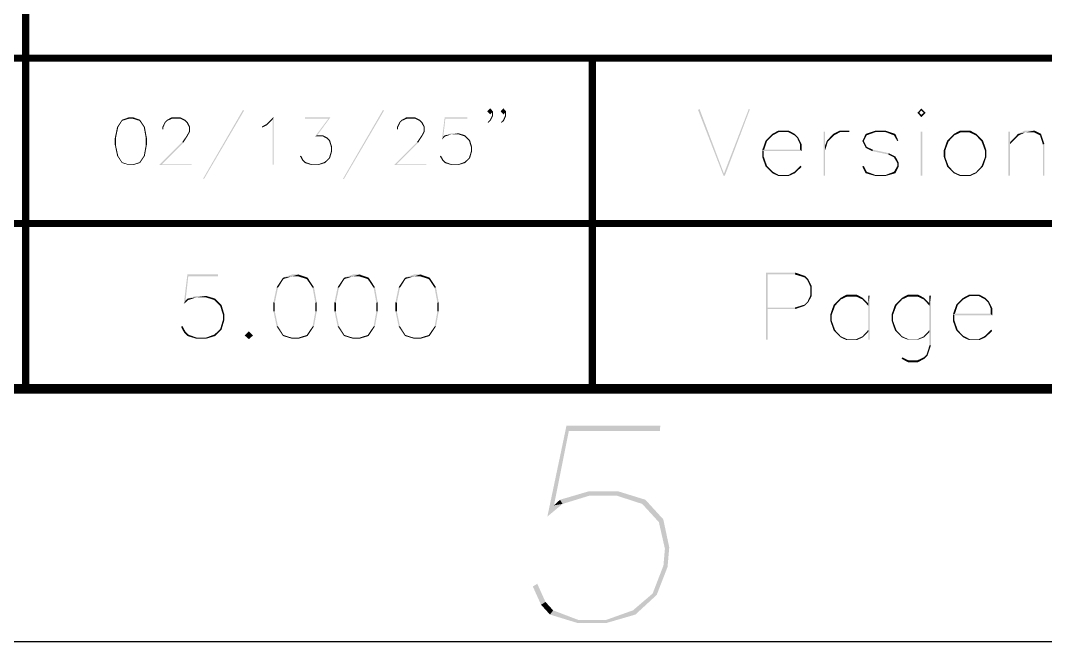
# Model space of a CAD drawing. Header units: millimetres. Extents: x 0 to 297, y 0 to 210.
# Drawn here: x 255.62 to 277.33, y 0 to 13.15 of the extents above; entities that cross this region are included whole.
import ezdxf

# ---------------------------------------------------------------- set-up
doc = ezdxf.new("R2010")
doc.units = ezdxf.units.MM
doc.header["$LTSCALE"] = 16.335
doc.layers.get('0').update_dxf_attribs({"linetype": 'CONTINUOUS'})

msp = doc.modelspace()

# ---------------------------------------------------------------- linework, layer by layer
at = {"color": 7, "linetype": 'Continuous'}
for p, q in [((255.756, 26.325), (255.756, 5.325)), ((255.739, 15.846), (255.739, 12.346)), ((255.739, 12.346), (291.739, 12.346)), ((255.756, 12.325), (291.756, 12.325)), ((255.765, 12.345), (267.765, 12.345)), ((255.765, 12.345), (255.765, 5.345)), ((267.756, 12.325), (267.756, 5.325)), ((267.765, 12.345), (267.765, 5.345)), ((255.756, 8.825), (291.756, 8.825)), ((255.765, 8.845), (267.765, 8.845)), ((255.756, 5.325), (291.756, 5.325)), ((255.765, 5.345), (267.765, 5.345)), ((0, 0), (297, 0))]:
    msp.add_line(p, q, dxfattribs=at)
for points, const_width in [([(255.734, 5.348), (255.734, 26.348)], 0.15), ([(179.434, 12.348), (291.734, 12.348)], 0.15), ([(267.734, 5.348), (267.734, 12.348)], 0.15), ([(291.734, 8.848), (179.434, 8.848)], 0.15), ([(291.734, 5.348), (5.266, 5.348)], 0.2)]:
    msp.add_lwpolyline(points, dxfattribs=dict(at, const_width=const_width))
for points in [[(265.507, 11.224), (265.571, 11.288), (265.628, 11.224)], [(265.793, 11.224), (265.85, 11.288), (265.907, 11.224)], [(258.014, 11.095), (257.914, 11.066), (257.771, 11.045)], [(258.014, 11.095), (257.771, 11.045), (257.914, 11.095)], [(258.007, 11.066), (257.914, 11.066), (258.014, 11.095)], [(258.007, 11.066), (258.014, 11.095), (258.157, 11.045)], [(258.828, 11.066), (258.728, 11.045), (258.821, 11.095)], [(258.821, 11.095), (259.014, 11.095), (258.828, 11.066)], [(259.014, 11.066), (258.828, 11.066), (259.014, 11.095)], [(259.014, 11.066), (259.014, 11.095), (259.114, 11.045)], [(260.357, 11.238), (259.493, 9.802), (260.335, 11.252)], [(259.493, 9.802), (260.357, 11.238), (259.507, 9.788)], [(260.985, 11.095), (260.964, 11.052), (260.828, 10.952)], [(260.985, 11.095), (260.828, 10.952), (260.971, 11.095)], [(260.964, 10.095), (260.964, 11.052), (260.985, 11.095)], [(260.964, 10.095), (260.985, 11.095), (260.985, 10.095)], [(262.185, 11.095), (261.65, 11.066), (261.65, 11.095)], [(262.143, 11.066), (261.65, 11.066), (262.185, 11.095)], [(262.143, 11.066), (262.185, 11.095), (261.907, 10.716)], [(263.321, 11.238), (262.457, 9.802), (263.3, 11.252)], [(262.457, 9.802), (263.321, 11.238), (262.471, 9.788)], [(263.8, 11.066), (263.7, 11.045), (263.793, 11.095)], [(263.793, 11.095), (263.985, 11.095), (263.8, 11.066)], [(263.985, 11.066), (263.8, 11.066), (263.985, 11.095)], [(263.985, 11.066), (263.985, 11.095), (264.085, 11.045)], [(264.621, 11.066), (264.55, 10.631), (264.607, 11.095)], [(264.607, 11.095), (265.085, 11.095), (264.621, 11.066)], [(264.621, 11.066), (265.085, 11.095), (265.085, 11.066)], [(265.628, 11.224), (265.571, 11.159), (265.507, 11.224)], [(265.628, 11.124), (265.564, 11.038), (265.607, 11.131)], [(265.564, 11.038), (265.628, 11.124), (265.578, 11.024)], [(265.628, 11.224), (265.607, 11.195), (265.571, 11.159)], [(265.607, 11.131), (265.607, 11.195), (265.628, 11.224)], [(265.607, 11.131), (265.628, 11.224), (265.628, 11.124)], [(265.907, 11.224), (265.85, 11.159), (265.793, 11.224)], [(265.907, 11.124), (265.843, 11.038), (265.885, 11.131)], [(265.843, 11.038), (265.907, 11.124), (265.864, 11.024)], [(265.907, 11.224), (265.885, 11.195), (265.85, 11.159)], [(265.885, 11.131), (265.885, 11.195), (265.907, 11.224)], [(265.885, 11.131), (265.907, 11.224), (265.907, 11.124)], [(269.973, 11.253), (270.004, 11.274), (270.521, 9.904)], [(270.521, 9.904), (270.511, 9.864), (269.973, 11.253)], [(270.511, 9.864), (270.521, 9.904), (271.069, 11.263)], [(270.511, 9.864), (271.069, 11.263), (270.541, 9.864)], [(271.069, 11.263), (270.521, 9.904), (271.048, 11.274)], [(274.7, 11.243), (274.619, 11.192), (274.7, 11.284)], [(274.619, 11.192), (274.7, 11.243), (274.659, 11.192)], [(274.659, 11.192), (274.7, 11.101), (274.619, 11.192)], [(274.659, 11.192), (274.7, 11.152), (274.7, 11.101)], [(274.751, 11.192), (274.7, 11.243), (274.7, 11.284)], [(274.751, 11.192), (274.7, 11.284), (274.791, 11.192)], [(274.791, 11.192), (274.7, 11.152), (274.751, 11.192)], [(274.7, 11.152), (274.791, 11.192), (274.7, 11.101)], [(257.693, 10.888), (257.621, 10.659), (257.671, 10.895)], [(257.621, 10.659), (257.693, 10.888), (257.643, 10.652)], [(257.778, 11.024), (257.671, 10.895), (257.771, 11.045)], [(257.671, 10.895), (257.778, 11.024), (257.693, 10.888)], [(257.771, 11.045), (257.914, 11.066), (257.778, 11.024)], [(258.157, 11.045), (258.143, 11.024), (258.007, 11.066)], [(258.143, 11.024), (258.157, 11.045), (258.257, 10.895)], [(258.257, 10.895), (258.235, 10.888), (258.143, 11.024)], [(258.235, 10.888), (258.257, 10.895), (258.3, 10.659)], [(258.3, 10.659), (258.278, 10.652), (258.235, 10.888)], [(258.693, 10.981), (258.628, 10.895), (258.678, 10.995)], [(258.628, 10.895), (258.693, 10.981), (258.65, 10.888)], [(258.65, 10.888), (258.628, 10.845), (258.628, 10.895)], [(258.628, 10.845), (258.65, 10.888), (258.65, 10.845)], [(258.735, 11.024), (258.678, 10.995), (258.728, 11.045)], [(258.678, 10.995), (258.735, 11.024), (258.693, 10.981)], [(258.728, 11.045), (258.828, 11.066), (258.735, 11.024)], [(259.114, 11.045), (259.1, 11.024), (259.014, 11.066)], [(259.1, 11.024), (259.114, 11.045), (259.164, 10.995)], [(259.164, 10.995), (259.143, 10.981), (259.1, 11.024)], [(259.143, 10.981), (259.164, 10.995), (259.214, 10.895)], [(259.214, 10.895), (259.193, 10.888), (259.143, 10.981)], [(259.193, 10.802), (259.193, 10.888), (259.214, 10.895)], [(259.193, 10.802), (259.214, 10.895), (259.214, 10.795)], [(260.843, 10.931), (260.735, 10.902), (260.828, 10.952)], [(260.735, 10.902), (260.843, 10.931), (260.743, 10.881)], [(260.828, 10.952), (260.964, 11.052), (260.843, 10.931)], [(261.907, 10.716), (261.864, 10.695), (262.143, 11.066)], [(263.664, 10.981), (263.6, 10.895), (263.65, 10.995)], [(263.6, 10.895), (263.664, 10.981), (263.621, 10.888)], [(263.621, 10.888), (263.6, 10.845), (263.6, 10.895)], [(263.6, 10.845), (263.621, 10.888), (263.621, 10.845)], [(263.707, 11.024), (263.65, 10.995), (263.7, 11.045)], [(263.65, 10.995), (263.707, 11.024), (263.664, 10.981)], [(263.7, 11.045), (263.8, 11.066), (263.707, 11.024)], [(264.085, 11.045), (264.071, 11.024), (263.985, 11.066)], [(264.071, 11.024), (264.085, 11.045), (264.135, 10.995)], [(264.135, 10.995), (264.114, 10.981), (264.071, 11.024)], [(264.114, 10.981), (264.135, 10.995), (264.185, 10.895)], [(264.185, 10.895), (264.164, 10.888), (264.114, 10.981)], [(264.164, 10.802), (264.164, 10.888), (264.185, 10.895)], [(264.164, 10.802), (264.185, 10.895), (264.185, 10.795)], [(264.621, 11.066), (264.578, 10.688), (264.55, 10.631)], [(265.578, 11.024), (265.514, 10.995), (265.564, 11.038)], [(265.514, 10.995), (265.578, 11.024), (265.528, 10.981)], [(265.864, 11.024), (265.8, 10.995), (265.843, 11.038)], [(265.8, 10.995), (265.864, 11.024), (265.814, 10.981)], [(257.643, 10.652), (257.621, 10.516), (257.621, 10.659)], [(257.621, 10.516), (257.643, 10.652), (257.643, 10.516)], [(258.278, 10.516), (258.278, 10.652), (258.3, 10.659)], [(258.278, 10.516), (258.3, 10.659), (258.3, 10.516)], [(259.164, 10.702), (259.05, 10.574), (259.143, 10.709)], [(259.05, 10.574), (259.164, 10.702), (259.071, 10.559)], [(259.214, 10.795), (259.143, 10.709), (259.193, 10.802)], [(259.143, 10.709), (259.214, 10.795), (259.164, 10.702)], [(261.907, 10.716), (262.028, 10.716), (261.864, 10.695)], [(262.021, 10.695), (261.864, 10.695), (262.028, 10.716)], [(262.021, 10.695), (262.028, 10.716), (262.128, 10.666)], [(262.128, 10.666), (262.114, 10.645), (262.021, 10.695)], [(262.114, 10.645), (262.128, 10.666), (262.178, 10.616)], [(262.178, 10.616), (262.157, 10.602), (262.114, 10.645)], [(264.135, 10.702), (264.021, 10.574), (264.114, 10.709)], [(264.021, 10.574), (264.135, 10.702), (264.043, 10.559)], [(264.185, 10.795), (264.114, 10.709), (264.164, 10.802)], [(264.114, 10.709), (264.185, 10.795), (264.135, 10.702)], [(264.578, 10.688), (264.621, 10.695), (264.55, 10.631)], [(264.621, 10.695), (264.578, 10.688), (264.607, 10.716)], [(264.9, 10.759), (264.757, 10.738), (264.607, 10.716)], [(264.9, 10.759), (264.607, 10.716), (264.75, 10.759)], [(264.607, 10.716), (264.757, 10.738), (264.621, 10.695)], [(264.893, 10.738), (264.757, 10.738), (264.9, 10.759)], [(264.893, 10.738), (264.9, 10.759), (265.043, 10.716)], [(265.043, 10.716), (265.028, 10.695), (264.893, 10.738)], [(265.028, 10.695), (265.043, 10.716), (265.143, 10.616)], [(265.143, 10.616), (265.121, 10.602), (265.028, 10.695)], [(271.556, 10.716), (271.403, 10.604), (271.545, 10.746)], [(271.403, 10.604), (271.556, 10.716), (271.434, 10.594)], [(271.687, 10.787), (271.545, 10.746), (271.677, 10.817)], [(271.545, 10.746), (271.687, 10.787), (271.556, 10.716)], [(271.677, 10.817), (271.89, 10.817), (271.687, 10.787)], [(271.88, 10.787), (271.687, 10.787), (271.89, 10.817)], [(271.88, 10.787), (271.89, 10.817), (272.022, 10.746)], [(272.022, 10.746), (272.012, 10.716), (271.88, 10.787)], [(272.012, 10.716), (272.022, 10.746), (272.093, 10.675)], [(272.093, 10.675), (272.073, 10.655), (272.012, 10.716)], [(272.073, 10.655), (272.093, 10.675), (272.164, 10.533)], [(272.164, 10.533), (272.134, 10.523), (272.073, 10.655)], [(272.661, 10.797), (272.661, 10.493), (272.631, 9.864)], [(272.661, 10.797), (272.631, 9.864), (272.631, 10.797)], [(272.854, 10.716), (272.702, 10.604), (272.834, 10.746)], [(272.702, 10.604), (272.854, 10.716), (272.722, 10.584)], [(272.986, 10.787), (272.834, 10.746), (272.976, 10.817)], [(272.834, 10.746), (272.986, 10.787), (272.854, 10.716)], [(272.976, 10.817), (273.178, 10.817), (272.986, 10.787)], [(272.986, 10.787), (273.178, 10.817), (273.178, 10.787)], [(273.544, 10.716), (273.452, 10.594), (273.523, 10.746)], [(273.452, 10.594), (273.544, 10.716), (273.483, 10.594)], [(273.736, 10.787), (273.523, 10.746), (273.736, 10.817)], [(273.523, 10.746), (273.736, 10.787), (273.544, 10.716)], [(273.736, 10.817), (273.939, 10.817), (273.736, 10.787)], [(273.939, 10.787), (273.736, 10.787), (273.939, 10.817)], [(273.939, 10.787), (273.939, 10.817), (274.152, 10.746)], [(274.152, 10.746), (274.122, 10.716), (273.939, 10.787)], [(274.122, 10.716), (274.152, 10.746), (274.213, 10.604)], [(274.213, 10.604), (274.193, 10.594), (274.122, 10.716)], [(274.72, 10.797), (274.69, 9.864), (274.69, 10.797)], [(274.69, 9.864), (274.72, 10.797), (274.72, 9.864)], [(275.4, 10.716), (275.248, 10.604), (275.39, 10.746)], [(275.248, 10.604), (275.4, 10.716), (275.278, 10.584)], [(275.532, 10.777), (275.39, 10.746), (275.521, 10.817)], [(275.39, 10.746), (275.532, 10.777), (275.4, 10.716)], [(275.521, 10.817), (275.734, 10.817), (275.532, 10.777)], [(275.724, 10.777), (275.532, 10.777), (275.734, 10.817)], [(275.724, 10.777), (275.734, 10.817), (275.866, 10.746)], [(275.866, 10.746), (275.856, 10.716), (275.724, 10.777)], [(275.856, 10.716), (275.866, 10.746), (276.008, 10.604)], [(276.008, 10.604), (275.978, 10.584), (275.856, 10.716)], [(276.576, 10.797), (276.576, 10.564), (276.546, 9.864)], [(276.576, 10.797), (276.546, 9.864), (276.546, 10.797)], [(276.769, 10.716), (276.576, 10.564), (276.749, 10.746)], [(276.576, 10.564), (276.769, 10.716), (276.576, 10.523)], [(277.094, 10.817), (276.901, 10.777), (276.749, 10.746)], [(277.094, 10.817), (276.749, 10.746), (276.891, 10.817)], [(276.749, 10.746), (276.901, 10.777), (276.769, 10.716)], [(277.094, 10.777), (276.901, 10.777), (277.094, 10.817)], [(277.094, 10.777), (277.094, 10.817), (277.236, 10.746)], [(277.236, 10.746), (277.215, 10.716), (277.094, 10.777)], [(277.215, 10.716), (277.236, 10.746), (277.307, 10.533)], [(277.307, 10.533), (277.276, 10.523), (277.215, 10.716)], [(257.643, 10.516), (257.671, 10.281), (257.621, 10.516)], [(257.671, 10.281), (257.643, 10.516), (257.693, 10.281)], [(258.3, 10.516), (258.235, 10.281), (258.278, 10.516)], [(258.235, 10.281), (258.3, 10.516), (258.257, 10.281)], [(259.071, 10.559), (258.564, 10.088), (259.05, 10.574)], [(259.071, 10.559), (258.614, 10.102), (258.564, 10.088)], [(262.157, 10.602), (262.178, 10.616), (262.221, 10.474)], [(262.221, 10.474), (262.2, 10.466), (262.157, 10.602)], [(262.2, 10.381), (262.2, 10.466), (262.221, 10.474)], [(262.2, 10.381), (262.221, 10.474), (262.221, 10.374)], [(264.043, 10.559), (263.535, 10.088), (264.021, 10.574)], [(264.043, 10.559), (263.585, 10.102), (263.535, 10.088)], [(265.121, 10.602), (265.143, 10.616), (265.185, 10.474)], [(265.185, 10.474), (265.164, 10.466), (265.121, 10.602)], [(265.164, 10.381), (265.164, 10.466), (265.185, 10.474)], [(265.164, 10.381), (265.185, 10.474), (265.185, 10.374)], [(271.434, 10.594), (271.332, 10.401), (271.403, 10.604)], [(271.434, 10.594), (271.373, 10.411), (271.332, 10.401)], [(272.134, 10.411), (272.134, 10.523), (272.164, 10.533)], [(272.134, 10.411), (272.164, 10.533), (272.164, 10.381)], [(272.661, 10.493), (272.661, 10.391), (272.631, 9.864)], [(272.722, 10.584), (272.661, 10.493), (272.702, 10.604)], [(272.661, 10.493), (272.722, 10.584), (272.661, 10.391)], [(273.483, 10.594), (273.523, 10.452), (273.452, 10.594)], [(273.483, 10.594), (273.544, 10.472), (273.523, 10.452)], [(273.523, 10.452), (273.544, 10.472), (273.675, 10.411)], [(273.675, 10.411), (273.665, 10.381), (273.523, 10.452)], [(275.278, 10.584), (275.177, 10.401), (275.248, 10.604)], [(275.177, 10.401), (275.278, 10.584), (275.207, 10.391)], [(275.978, 10.584), (276.008, 10.604), (276.079, 10.401)], [(276.079, 10.401), (276.049, 10.391), (275.978, 10.584)], [(276.576, 10.564), (276.576, 10.523), (276.546, 9.864)], [(276.546, 9.864), (276.576, 10.523), (276.576, 9.864)], [(277.276, 9.864), (277.276, 10.523), (277.307, 10.533)], [(277.276, 9.864), (277.307, 10.533), (277.307, 9.864)], [(257.693, 10.281), (257.771, 10.131), (257.671, 10.281)], [(257.693, 10.281), (257.778, 10.145), (257.771, 10.131)], [(258.257, 10.281), (258.143, 10.145), (258.235, 10.281)], [(258.143, 10.145), (258.257, 10.281), (258.157, 10.131)], [(261.543, 10.274), (261.564, 10.288), (261.614, 10.195)], [(261.614, 10.195), (261.593, 10.181), (261.543, 10.274)], [(262.178, 10.231), (262.064, 10.152), (262.157, 10.238)], [(262.064, 10.152), (262.178, 10.231), (262.078, 10.131)], [(262.221, 10.374), (262.157, 10.238), (262.2, 10.381)], [(262.157, 10.238), (262.221, 10.374), (262.178, 10.231)], [(264.507, 10.274), (264.528, 10.288), (264.578, 10.195)], [(264.578, 10.195), (264.557, 10.181), (264.507, 10.274)], [(265.143, 10.231), (265.028, 10.152), (265.121, 10.238)], [(265.028, 10.152), (265.143, 10.231), (265.043, 10.131)], [(265.185, 10.374), (265.121, 10.238), (265.164, 10.381)], [(265.121, 10.238), (265.185, 10.374), (265.143, 10.231)], [(271.373, 10.411), (272.134, 10.411), (271.332, 10.401)], [(271.363, 10.381), (271.332, 10.401), (272.134, 10.411)], [(271.363, 10.381), (271.332, 10.259), (271.332, 10.401)], [(271.363, 10.381), (271.363, 10.269), (271.332, 10.259)], [(271.332, 10.259), (271.363, 10.269), (271.434, 10.067)], [(271.434, 10.067), (271.403, 10.056), (271.332, 10.259)], [(272.164, 10.381), (271.363, 10.381), (272.134, 10.411)], [(272.631, 9.864), (272.661, 10.391), (272.661, 9.864)], [(273.665, 10.381), (273.675, 10.411), (274.01, 10.34)], [(274.01, 10.34), (274, 10.31), (273.665, 10.381)], [(274, 10.31), (274.01, 10.34), (274.152, 10.269)], [(274.152, 10.269), (274.122, 10.249), (274, 10.31)], [(274.122, 10.249), (274.152, 10.269), (274.223, 10.138)], [(274.223, 10.138), (274.193, 10.127), (274.122, 10.249)], [(275.207, 10.391), (275.177, 10.259), (275.177, 10.401)], [(275.177, 10.259), (275.207, 10.391), (275.207, 10.259)], [(275.207, 10.259), (275.248, 10.056), (275.177, 10.259)], [(275.207, 10.259), (275.278, 10.067), (275.248, 10.056)], [(276.079, 10.259), (275.978, 10.067), (276.049, 10.259)], [(275.978, 10.067), (276.079, 10.259), (276.008, 10.056)], [(276.049, 10.259), (276.049, 10.391), (276.079, 10.401)], [(276.049, 10.259), (276.079, 10.401), (276.079, 10.259)], [(257.771, 10.131), (257.778, 10.145), (257.914, 10.102)], [(257.914, 10.102), (257.914, 10.088), (257.771, 10.131)], [(257.914, 10.102), (258.007, 10.102), (257.914, 10.088)], [(258.014, 10.088), (257.914, 10.088), (258.007, 10.102)], [(258.157, 10.131), (258.007, 10.102), (258.143, 10.145)], [(258.007, 10.102), (258.157, 10.131), (258.014, 10.088)], [(258.614, 10.102), (259.25, 10.102), (258.564, 10.088)], [(258.564, 10.088), (259.25, 10.102), (259.25, 10.088)], [(261.593, 10.181), (261.614, 10.195), (261.657, 10.152)], [(261.657, 10.152), (261.643, 10.131), (261.593, 10.181)], [(261.643, 10.131), (261.657, 10.152), (261.793, 10.102)], [(261.793, 10.102), (261.785, 10.088), (261.643, 10.131)], [(261.793, 10.102), (261.928, 10.102), (261.785, 10.088)], [(261.935, 10.088), (261.785, 10.088), (261.928, 10.102)], [(262.078, 10.131), (261.928, 10.102), (262.064, 10.152)], [(261.928, 10.102), (262.078, 10.131), (261.935, 10.088)], [(263.585, 10.102), (264.221, 10.102), (263.535, 10.088)], [(263.535, 10.088), (264.221, 10.102), (264.221, 10.088)], [(264.557, 10.181), (264.578, 10.195), (264.621, 10.152)], [(264.621, 10.152), (264.607, 10.131), (264.557, 10.181)], [(264.607, 10.131), (264.621, 10.152), (264.757, 10.102)], [(264.757, 10.102), (264.75, 10.088), (264.607, 10.131)], [(264.757, 10.102), (264.893, 10.102), (264.75, 10.088)], [(264.9, 10.088), (264.75, 10.088), (264.893, 10.102)], [(265.043, 10.131), (264.893, 10.102), (265.028, 10.152)], [(264.893, 10.102), (265.043, 10.131), (264.9, 10.088)], [(271.403, 10.056), (271.434, 10.067), (271.556, 9.945)], [(271.556, 9.945), (271.545, 9.914), (271.403, 10.056)], [(272.164, 10.046), (272.012, 9.945), (272.144, 10.077)], [(272.012, 9.945), (272.164, 10.046), (272.022, 9.914)], [(273.452, 10.056), (273.483, 10.067), (273.544, 9.945)], [(273.544, 9.945), (273.523, 9.914), (273.452, 10.056)], [(274.223, 10.056), (274.122, 9.945), (274.193, 10.067)], [(274.122, 9.945), (274.223, 10.056), (274.152, 9.914)], [(274.193, 10.067), (274.193, 10.127), (274.223, 10.138)], [(274.193, 10.067), (274.223, 10.138), (274.223, 10.056)], [(275.248, 10.056), (275.278, 10.067), (275.4, 9.935)], [(275.4, 9.935), (275.39, 9.914), (275.248, 10.056)], [(276.008, 10.056), (275.856, 9.935), (275.978, 10.067)], [(275.856, 9.935), (276.008, 10.056), (275.866, 9.914)], [(271.545, 9.914), (271.556, 9.945), (271.687, 9.874)], [(271.687, 9.874), (271.677, 9.854), (271.545, 9.914)], [(271.687, 9.874), (271.88, 9.874), (271.677, 9.854)], [(271.89, 9.854), (271.677, 9.854), (271.88, 9.874)], [(272.022, 9.914), (271.88, 9.874), (272.012, 9.945)], [(271.88, 9.874), (272.022, 9.914), (271.89, 9.854)], [(273.523, 9.914), (273.544, 9.945), (273.736, 9.874)], [(273.736, 9.874), (273.736, 9.854), (273.523, 9.914)], [(273.736, 9.874), (273.939, 9.874), (273.736, 9.854)], [(273.939, 9.854), (273.736, 9.854), (273.939, 9.874)], [(274.152, 9.914), (273.939, 9.874), (274.122, 9.945)], [(273.939, 9.874), (274.152, 9.914), (273.939, 9.854)], [(275.39, 9.914), (275.4, 9.935), (275.532, 9.874)], [(275.532, 9.874), (275.521, 9.854), (275.39, 9.914)], [(275.532, 9.874), (275.724, 9.874), (275.521, 9.854)], [(275.734, 9.854), (275.521, 9.854), (275.724, 9.874)], [(275.866, 9.914), (275.724, 9.874), (275.856, 9.935)], [(275.724, 9.874), (275.866, 9.914), (275.734, 9.854)], [(259.177, 7.731), (259.081, 7.143), (259.158, 7.77)], [(259.177, 7.731), (259.12, 7.22), (259.081, 7.143)], [(259.158, 7.77), (259.804, 7.77), (259.177, 7.731)], [(259.177, 7.731), (259.804, 7.77), (259.804, 7.731)], [(261.193, 7.674), (261.048, 7.5), (261.183, 7.703)], [(261.048, 7.5), (261.193, 7.674), (261.077, 7.49)], [(261.511, 7.77), (261.376, 7.731), (261.183, 7.703)], [(261.511, 7.77), (261.183, 7.703), (261.376, 7.77)], [(261.183, 7.703), (261.376, 7.731), (261.193, 7.674)], [(261.501, 7.731), (261.376, 7.731), (261.511, 7.77)], [(261.501, 7.731), (261.511, 7.77), (261.704, 7.703)], [(261.704, 7.703), (261.685, 7.674), (261.501, 7.731)], [(261.685, 7.674), (261.704, 7.703), (261.839, 7.5)], [(261.839, 7.5), (261.81, 7.49), (261.685, 7.674)], [(262.485, 7.674), (262.34, 7.5), (262.475, 7.703)], [(262.34, 7.5), (262.485, 7.674), (262.369, 7.49)], [(262.803, 7.77), (262.668, 7.731), (262.475, 7.703)], [(262.803, 7.77), (262.475, 7.703), (262.668, 7.77)], [(262.475, 7.703), (262.668, 7.731), (262.485, 7.674)], [(262.794, 7.731), (262.668, 7.731), (262.803, 7.77)], [(262.794, 7.731), (262.803, 7.77), (262.996, 7.703)], [(262.996, 7.703), (262.977, 7.674), (262.794, 7.731)], [(262.977, 7.674), (262.996, 7.703), (263.131, 7.5)], [(263.131, 7.5), (263.102, 7.49), (262.977, 7.674)], [(263.777, 7.674), (263.632, 7.5), (263.767, 7.703)], [(263.632, 7.5), (263.777, 7.674), (263.661, 7.49)], [(264.095, 7.77), (263.96, 7.731), (263.767, 7.703)], [(264.095, 7.77), (263.767, 7.703), (263.96, 7.77)], [(263.767, 7.703), (263.96, 7.731), (263.777, 7.674)], [(264.086, 7.731), (263.96, 7.731), (264.095, 7.77)], [(264.086, 7.731), (264.095, 7.77), (264.288, 7.703)], [(264.288, 7.703), (264.269, 7.674), (264.086, 7.731)], [(264.269, 7.674), (264.288, 7.703), (264.423, 7.5)], [(264.423, 7.5), (264.394, 7.49), (264.269, 7.674)], [(271.415, 7.81), (272.034, 7.81), (271.446, 7.77)], [(271.446, 7.77), (271.415, 6.39), (271.415, 7.81)], [(271.446, 7.77), (271.446, 7.07), (271.415, 6.39)], [(272.024, 7.77), (271.446, 7.77), (272.034, 7.81)], [(272.024, 7.77), (272.034, 7.81), (272.237, 7.739)], [(272.237, 7.739), (272.227, 7.709), (272.024, 7.77)], [(272.227, 7.709), (272.237, 7.739), (272.308, 7.668)], [(272.308, 7.668), (272.288, 7.648), (272.227, 7.709)], [(272.288, 7.648), (272.308, 7.668), (272.379, 7.526)], [(272.379, 7.526), (272.349, 7.516), (272.288, 7.648)], [(261.077, 7.49), (260.981, 7.182), (261.048, 7.5)], [(260.981, 7.182), (261.077, 7.49), (261.01, 7.172)], [(261.81, 7.49), (261.839, 7.5), (261.897, 7.182)], [(261.897, 7.182), (261.868, 7.172), (261.81, 7.49)], [(262.369, 7.49), (262.273, 7.182), (262.34, 7.5)], [(262.273, 7.182), (262.369, 7.49), (262.302, 7.172)], [(263.102, 7.49), (263.131, 7.5), (263.189, 7.182)], [(263.189, 7.182), (263.16, 7.172), (263.102, 7.49)], [(263.661, 7.49), (263.565, 7.182), (263.632, 7.5)], [(263.565, 7.182), (263.661, 7.49), (263.594, 7.172)], [(264.394, 7.49), (264.423, 7.5), (264.481, 7.182)], [(264.481, 7.182), (264.452, 7.172), (264.394, 7.49)], [(272.349, 7.323), (272.349, 7.516), (272.379, 7.526)], [(272.349, 7.323), (272.379, 7.526), (272.379, 7.313)], [(259.12, 7.22), (259.177, 7.23), (259.081, 7.143)], [(259.177, 7.23), (259.12, 7.22), (259.158, 7.259)], [(259.554, 7.317), (259.361, 7.288), (259.158, 7.259)], [(259.554, 7.317), (259.158, 7.259), (259.351, 7.317)], [(259.158, 7.259), (259.361, 7.288), (259.177, 7.23)], [(259.544, 7.288), (259.361, 7.288), (259.554, 7.317)], [(259.544, 7.288), (259.554, 7.317), (259.746, 7.259)], [(259.746, 7.259), (259.727, 7.23), (259.544, 7.288)], [(259.727, 7.23), (259.746, 7.259), (259.881, 7.124)], [(259.881, 7.124), (259.852, 7.105), (259.727, 7.23)], [(261.01, 7.172), (260.981, 6.989), (260.981, 7.182)], [(260.981, 6.989), (261.01, 7.172), (261.01, 6.989)], [(261.868, 6.989), (261.868, 7.172), (261.897, 7.182)], [(261.868, 6.989), (261.897, 7.182), (261.897, 6.989)], [(262.302, 7.172), (262.273, 6.989), (262.273, 7.182)], [(262.273, 6.989), (262.302, 7.172), (262.302, 6.989)], [(263.16, 6.989), (263.16, 7.172), (263.189, 7.182)], [(263.16, 6.989), (263.189, 7.182), (263.189, 6.989)], [(263.594, 7.172), (263.565, 6.989), (263.565, 7.182)], [(263.565, 6.989), (263.594, 7.172), (263.594, 6.989)], [(264.452, 6.989), (264.452, 7.172), (264.481, 7.182)], [(264.452, 6.989), (264.481, 7.182), (264.481, 6.989)], [(272.308, 7.181), (272.227, 7.131), (272.288, 7.191)], [(272.227, 7.131), (272.308, 7.181), (272.237, 7.11)], [(272.379, 7.313), (272.288, 7.191), (272.349, 7.323)], [(272.288, 7.191), (272.379, 7.313), (272.308, 7.181)], [(272.998, 7.242), (272.846, 7.131), (272.988, 7.273)], [(272.846, 7.131), (272.998, 7.242), (272.876, 7.11)], [(273.13, 7.303), (272.988, 7.273), (273.119, 7.344)], [(272.988, 7.273), (273.13, 7.303), (272.998, 7.242)], [(273.119, 7.344), (273.332, 7.344), (273.13, 7.303)], [(273.322, 7.303), (273.13, 7.303), (273.332, 7.344)], [(273.322, 7.303), (273.332, 7.344), (273.464, 7.273)], [(273.464, 7.273), (273.454, 7.242), (273.322, 7.303)], [(273.454, 7.242), (273.464, 7.273), (273.576, 7.161)], [(273.576, 7.161), (273.576, 7.11), (273.454, 7.242)], [(273.606, 7.323), (273.576, 7.161), (273.576, 7.323)], [(273.576, 7.11), (273.576, 7.161), (273.606, 7.323)], [(273.576, 6.593), (273.576, 7.11), (273.606, 7.323)], [(273.576, 6.552), (273.576, 6.593), (273.606, 7.323)], [(273.576, 6.39), (273.576, 6.552), (273.606, 7.323)], [(273.576, 6.39), (273.606, 7.323), (273.606, 6.39)], [(274.296, 7.242), (274.144, 7.131), (274.286, 7.273)], [(274.144, 7.131), (274.296, 7.242), (274.174, 7.11)], [(274.428, 7.303), (274.286, 7.273), (274.418, 7.344)], [(274.286, 7.273), (274.428, 7.303), (274.296, 7.242)], [(274.418, 7.344), (274.631, 7.344), (274.428, 7.303)], [(274.621, 7.303), (274.428, 7.303), (274.631, 7.344)], [(274.621, 7.303), (274.631, 7.344), (274.763, 7.273)], [(274.763, 7.273), (274.752, 7.242), (274.621, 7.303)], [(274.752, 7.242), (274.763, 7.273), (274.874, 7.161)], [(274.874, 7.161), (274.874, 7.11), (274.752, 7.242)], [(274.905, 7.323), (274.874, 7.161), (274.874, 7.323)], [(274.874, 7.11), (274.874, 7.161), (274.905, 7.323)], [(274.874, 6.593), (274.874, 7.11), (274.905, 7.323)], [(274.874, 6.552), (274.874, 6.593), (274.905, 7.323)], [(274.874, 6.268), (274.874, 6.552), (274.905, 7.323)], [(274.874, 6.268), (274.905, 7.323), (274.905, 6.268)], [(275.594, 7.242), (275.442, 7.131), (275.584, 7.273)], [(275.442, 7.131), (275.594, 7.242), (275.473, 7.12)], [(275.726, 7.313), (275.584, 7.273), (275.716, 7.344)], [(275.584, 7.273), (275.726, 7.313), (275.594, 7.242)], [(275.716, 7.344), (275.929, 7.344), (275.726, 7.313)], [(275.919, 7.313), (275.726, 7.313), (275.929, 7.344)], [(275.919, 7.313), (275.929, 7.344), (276.061, 7.273)], [(276.061, 7.273), (276.051, 7.242), (275.919, 7.313)], [(276.051, 7.242), (276.061, 7.273), (276.132, 7.202)], [(276.132, 7.202), (276.112, 7.181), (276.051, 7.242)], [(276.112, 7.181), (276.132, 7.202), (276.203, 7.06)], [(276.203, 7.06), (276.172, 7.049), (276.112, 7.181)], [(259.852, 7.105), (259.881, 7.124), (259.939, 6.931)], [(259.939, 6.931), (259.91, 6.921), (259.852, 7.105)], [(261.01, 6.989), (261.048, 6.671), (260.981, 6.989)], [(261.048, 6.671), (261.01, 6.989), (261.077, 6.671)], [(261.897, 6.989), (261.81, 6.671), (261.868, 6.989)], [(261.81, 6.671), (261.897, 6.989), (261.839, 6.671)], [(262.302, 6.989), (262.34, 6.671), (262.273, 6.989)], [(262.34, 6.671), (262.302, 6.989), (262.369, 6.671)], [(263.189, 6.989), (263.102, 6.671), (263.16, 6.989)], [(263.102, 6.671), (263.189, 6.989), (263.131, 6.671)], [(263.594, 6.989), (263.632, 6.671), (263.565, 6.989)], [(263.632, 6.671), (263.594, 6.989), (263.661, 6.671)], [(264.481, 6.989), (264.394, 6.671), (264.452, 6.989)], [(264.394, 6.671), (264.481, 6.989), (264.423, 6.671)], [(271.446, 7.07), (271.446, 7.039), (271.415, 6.39)], [(271.415, 6.39), (271.446, 7.039), (271.446, 6.39)], [(272.034, 7.039), (271.446, 7.039), (272.024, 7.07)], [(271.446, 7.07), (272.024, 7.07), (271.446, 7.039)], [(272.237, 7.11), (272.024, 7.07), (272.227, 7.131)], [(272.024, 7.07), (272.237, 7.11), (272.034, 7.039)], [(272.876, 7.11), (272.775, 6.928), (272.846, 7.131)], [(272.775, 6.928), (272.876, 7.11), (272.805, 6.918)], [(274.174, 7.11), (274.073, 6.928), (274.144, 7.131)], [(274.073, 6.928), (274.174, 7.11), (274.103, 6.918)], [(275.473, 7.12), (275.371, 6.928), (275.442, 7.131)], [(275.473, 7.12), (275.412, 6.938), (275.371, 6.928)], [(276.172, 6.938), (276.172, 7.049), (276.203, 7.06)], [(276.172, 6.938), (276.203, 7.06), (276.203, 6.907)], [(259.939, 6.796), (259.852, 6.613), (259.91, 6.806)], [(259.852, 6.613), (259.939, 6.796), (259.881, 6.603)], [(259.91, 6.806), (259.91, 6.921), (259.939, 6.931)], [(259.91, 6.806), (259.939, 6.931), (259.939, 6.796)], [(272.805, 6.918), (272.775, 6.786), (272.775, 6.928)], [(272.775, 6.786), (272.805, 6.918), (272.805, 6.786)], [(272.805, 6.786), (272.846, 6.583), (272.775, 6.786)], [(272.805, 6.786), (272.876, 6.593), (272.846, 6.583)], [(274.103, 6.918), (274.073, 6.786), (274.073, 6.928)], [(274.073, 6.786), (274.103, 6.918), (274.103, 6.786)], [(274.103, 6.786), (274.144, 6.583), (274.073, 6.786)], [(274.103, 6.786), (274.174, 6.593), (274.144, 6.583)], [(275.412, 6.938), (276.172, 6.938), (275.371, 6.928)], [(275.402, 6.907), (275.371, 6.928), (276.172, 6.938)], [(275.402, 6.907), (275.371, 6.786), (275.371, 6.928)], [(275.402, 6.907), (275.402, 6.796), (275.371, 6.786)], [(275.371, 6.786), (275.402, 6.796), (275.473, 6.593)], [(275.473, 6.593), (275.442, 6.583), (275.371, 6.786)], [(276.203, 6.907), (275.402, 6.907), (276.172, 6.938)], [(259.023, 6.661), (259.052, 6.68), (259.12, 6.555)], [(259.12, 6.555), (259.091, 6.536), (259.023, 6.661)], [(259.091, 6.536), (259.12, 6.555), (259.177, 6.497)], [(259.177, 6.497), (259.158, 6.468), (259.091, 6.536)], [(259.881, 6.603), (259.727, 6.497), (259.852, 6.613)], [(259.727, 6.497), (259.881, 6.603), (259.746, 6.468)], [(260.373, 6.478), (260.46, 6.565), (260.547, 6.478)], [(261.077, 6.671), (261.183, 6.468), (261.048, 6.671)], [(261.077, 6.671), (261.193, 6.488), (261.183, 6.468)], [(261.839, 6.671), (261.685, 6.488), (261.81, 6.671)], [(261.685, 6.488), (261.839, 6.671), (261.704, 6.468)], [(262.369, 6.671), (262.475, 6.468), (262.34, 6.671)], [(262.369, 6.671), (262.485, 6.488), (262.475, 6.468)], [(263.131, 6.671), (262.977, 6.488), (263.102, 6.671)], [(262.977, 6.488), (263.131, 6.671), (262.996, 6.468)], [(263.661, 6.671), (263.767, 6.468), (263.632, 6.671)], [(263.661, 6.671), (263.777, 6.488), (263.767, 6.468)], [(264.423, 6.671), (264.269, 6.488), (264.394, 6.671)], [(264.269, 6.488), (264.423, 6.671), (264.288, 6.468)], [(272.846, 6.583), (272.876, 6.593), (272.998, 6.461)], [(272.998, 6.461), (272.988, 6.441), (272.846, 6.583)], [(273.576, 6.552), (273.454, 6.461), (273.576, 6.593)], [(273.454, 6.461), (273.576, 6.552), (273.464, 6.441)], [(274.144, 6.583), (274.174, 6.593), (274.296, 6.461)], [(274.296, 6.461), (274.286, 6.441), (274.144, 6.583)], [(274.874, 6.552), (274.752, 6.461), (274.874, 6.593)], [(274.752, 6.461), (274.874, 6.552), (274.763, 6.441)], [(275.442, 6.583), (275.473, 6.593), (275.594, 6.471)], [(275.594, 6.471), (275.584, 6.441), (275.442, 6.583)], [(276.203, 6.573), (276.051, 6.471), (276.183, 6.603)], [(276.051, 6.471), (276.203, 6.573), (276.061, 6.441)], [(259.158, 6.468), (259.177, 6.497), (259.361, 6.43)], [(259.361, 6.43), (259.351, 6.41), (259.158, 6.468)], [(259.361, 6.43), (259.544, 6.43), (259.351, 6.41)], [(259.554, 6.41), (259.351, 6.41), (259.544, 6.43)], [(259.746, 6.468), (259.544, 6.43), (259.727, 6.497)], [(259.544, 6.43), (259.746, 6.468), (259.554, 6.41)], [(260.547, 6.478), (260.46, 6.401), (260.373, 6.478)], [(261.183, 6.468), (261.193, 6.488), (261.376, 6.43)], [(261.376, 6.43), (261.376, 6.41), (261.183, 6.468)], [(261.376, 6.43), (261.501, 6.43), (261.376, 6.41)], [(261.511, 6.41), (261.376, 6.41), (261.501, 6.43)], [(261.704, 6.468), (261.501, 6.43), (261.685, 6.488)], [(261.501, 6.43), (261.704, 6.468), (261.511, 6.41)], [(262.475, 6.468), (262.485, 6.488), (262.668, 6.43)], [(262.668, 6.43), (262.668, 6.41), (262.475, 6.468)], [(262.668, 6.43), (262.794, 6.43), (262.668, 6.41)], [(262.803, 6.41), (262.668, 6.41), (262.794, 6.43)], [(262.996, 6.468), (262.794, 6.43), (262.977, 6.488)], [(262.794, 6.43), (262.996, 6.468), (262.803, 6.41)], [(263.767, 6.468), (263.777, 6.488), (263.96, 6.43)], [(263.96, 6.43), (263.96, 6.41), (263.767, 6.468)], [(263.96, 6.43), (264.086, 6.43), (263.96, 6.41)], [(264.095, 6.41), (263.96, 6.41), (264.086, 6.43)], [(264.288, 6.468), (264.086, 6.43), (264.269, 6.488)], [(264.086, 6.43), (264.288, 6.468), (264.095, 6.41)], [(272.988, 6.441), (272.998, 6.461), (273.13, 6.4)], [(273.13, 6.4), (273.119, 6.38), (272.988, 6.441)], [(273.13, 6.4), (273.322, 6.4), (273.119, 6.38)], [(273.332, 6.38), (273.119, 6.38), (273.322, 6.4)], [(273.464, 6.441), (273.322, 6.4), (273.454, 6.461)], [(273.322, 6.4), (273.464, 6.441), (273.332, 6.38)], [(274.286, 6.441), (274.296, 6.461), (274.428, 6.4)], [(274.428, 6.4), (274.418, 6.39), (274.286, 6.441)], [(274.428, 6.4), (274.621, 6.4), (274.418, 6.39)], [(274.631, 6.39), (274.418, 6.39), (274.621, 6.4)], [(274.763, 6.441), (274.621, 6.4), (274.752, 6.461)], [(274.621, 6.4), (274.763, 6.441), (274.631, 6.39)], [(275.584, 6.441), (275.594, 6.471), (275.726, 6.4)], [(275.726, 6.4), (275.716, 6.38), (275.584, 6.441)], [(275.726, 6.4), (275.919, 6.4), (275.716, 6.38)], [(275.929, 6.38), (275.716, 6.38), (275.919, 6.4)], [(276.061, 6.441), (275.919, 6.4), (276.051, 6.471)], [(275.919, 6.4), (276.061, 6.441), (275.929, 6.38)], [(274.905, 6.268), (274.813, 6.076), (274.874, 6.268)], [(274.813, 6.076), (274.905, 6.268), (274.834, 6.055)], [(274.286, 5.984), (274.296, 6.015), (274.428, 5.954)], [(274.428, 5.954), (274.418, 5.913), (274.286, 5.984)], [(274.428, 5.954), (274.621, 5.954), (274.418, 5.913)], [(274.631, 5.913), (274.418, 5.913), (274.621, 5.954)], [(274.763, 5.984), (274.621, 5.954), (274.752, 6.015)], [(274.621, 5.954), (274.763, 5.984), (274.631, 5.913)], [(274.834, 6.055), (274.752, 6.015), (274.813, 6.076)], [(274.752, 6.015), (274.834, 6.055), (274.763, 5.984)], [(267.236, 4.454), (266.782, 2.645), (267.187, 4.572)], [(267.187, 4.572), (269.174, 4.572), (267.236, 4.454)], [(267.236, 4.454), (269.174, 4.572), (269.163, 4.454)], [(267.236, 4.454), (266.921, 2.883), (266.782, 2.645)], [(268.281, 3.179), (267.68, 3.09), (267.05, 3.001)], [(268.281, 3.179), (267.05, 3.001), (267.658, 3.179)], [(267.05, 3.001), (267.68, 3.09), (267.102, 2.912)], [(268.243, 3.09), (267.68, 3.09), (268.281, 3.179)], [(268.243, 3.09), (268.281, 3.179), (268.858, 3.001)], [(268.858, 3.001), (268.791, 2.912), (268.243, 3.09)], [(266.921, 2.883), (267.102, 2.912), (266.782, 2.645)], [(267.102, 2.912), (266.921, 2.883), (267.05, 3.001)], [(268.791, 2.912), (268.858, 3.001), (269.237, 2.586)], [(269.237, 2.586), (269.143, 2.527), (268.791, 2.912)], [(269.143, 2.527), (269.237, 2.586), (269.363, 1.993)], [(269.363, 1.993), (269.271, 1.964), (269.143, 2.527)], [(269.24, 1.608), (269.271, 1.964), (269.363, 1.993)], [(269.24, 1.608), (269.363, 1.993), (269.327, 1.578)], [(269.327, 1.578), (269.011, 1.015), (269.24, 1.608)], [(269.011, 1.015), (269.327, 1.578), (269.097, 0.985)], [(266.474, 1.163), (266.568, 1.223), (266.742, 0.837)], [(266.742, 0.837), (266.648, 0.778), (266.474, 1.163)], [(269.097, 0.985), (268.594, 0.659), (269.011, 1.015)], [(268.594, 0.659), (269.097, 0.985), (268.646, 0.57)], [(266.648, 0.778), (266.742, 0.837), (266.904, 0.659)], [(266.904, 0.659), (266.837, 0.57), (266.648, 0.778)], [(266.837, 0.57), (266.904, 0.659), (267.449, 0.452)], [(268.646, 0.57), (268.013, 0.452), (268.594, 0.659)], [(267.449, 0.452), (267.415, 0.393), (266.837, 0.57)], [(267.449, 0.452), (268.013, 0.452), (267.415, 0.393)], [(268.037, 0.393), (267.415, 0.393), (268.013, 0.452)], [(268.013, 0.452), (268.646, 0.57), (268.037, 0.393)]]:
    msp.add_solid(points, dxfattribs=at)

doc.saveas('drawing.dxf')
